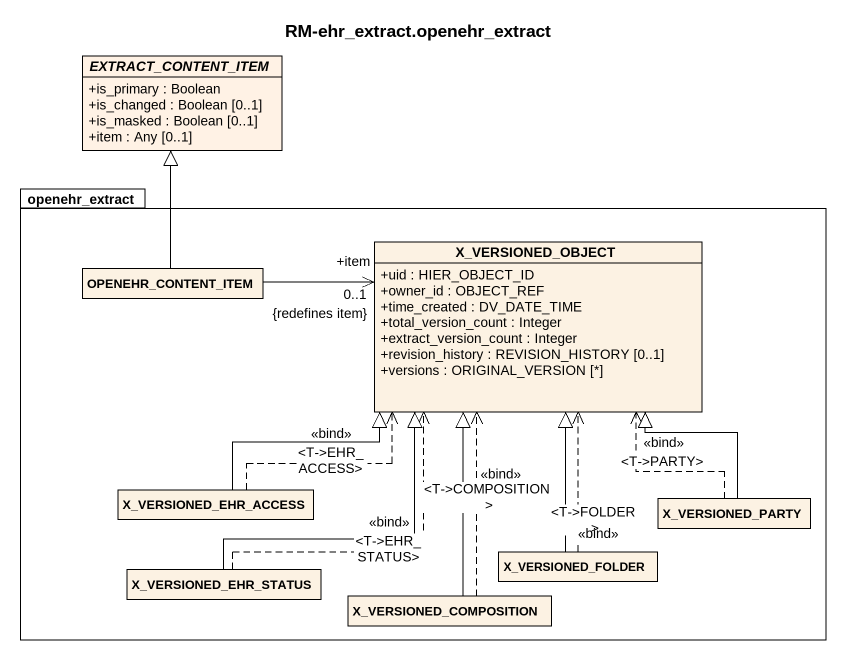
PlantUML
@startuml
title RM-ehr_extract.openehr_extract
hide circle
hide empty members
skinparam classAttributeIconSize 0
abstract class EXTRACT_CONTENT_ITEM #FFF2E5 {
  +is_primary : Boolean
  +is_changed : Boolean [0..1]
  +is_masked : Boolean [0..1]
  +item : Any [0..1]
}
package openehr_extract {
  class X_VERSIONED_OBJECT {
    +uid : HIER_OBJECT_ID
    +owner_id : OBJECT_REF
    +time_created : DV_DATE_TIME
    +total_version_count : Integer
    +extract_version_count : Integer
    +revision_history : REVISION_HISTORY [0..1]
    +versions : ORIGINAL_VERSION [*]
  }
  class OPENEHR_CONTENT_ITEM
  class X_VERSIONED_EHR_ACCESS
  class X_VERSIONED_FOLDER
  class X_VERSIONED_PARTY
  class X_VERSIONED_EHR_STATUS
  class X_VERSIONED_COMPOSITION
}
X_VERSIONED_OBJECT "+item\n0..1\n{redefines item}" <-left- OPENEHR_CONTENT_ITEM
OPENEHR_CONTENT_ITEM -up-|> EXTRACT_CONTENT_ITEM
X_VERSIONED_EHR_ACCESS .right.> X_VERSIONED_OBJECT : <<bind>>\n<T->EHR_ACCESS>
X_VERSIONED_EHR_ACCESS -right-|> X_VERSIONED_OBJECT
X_VERSIONED_FOLDER .up.> X_VERSIONED_OBJECT : <<bind>>\n<T->FOLDER>
X_VERSIONED_FOLDER -up-|> X_VERSIONED_OBJECT
X_VERSIONED_PARTY .up.> X_VERSIONED_OBJECT : <<bind>>\n<T->PARTY>
X_VERSIONED_PARTY -up-|> X_VERSIONED_OBJECT
X_VERSIONED_EHR_STATUS .up.> X_VERSIONED_OBJECT : <<bind>>\n<T->EHR_STATUS>
X_VERSIONED_EHR_STATUS -up-|> X_VERSIONED_OBJECT
X_VERSIONED_COMPOSITION .up.> X_VERSIONED_OBJECT : <<bind>>\n<T->COMPOSITION>
X_VERSIONED_COMPOSITION -up-|> X_VERSIONED_OBJECT
@enduml
